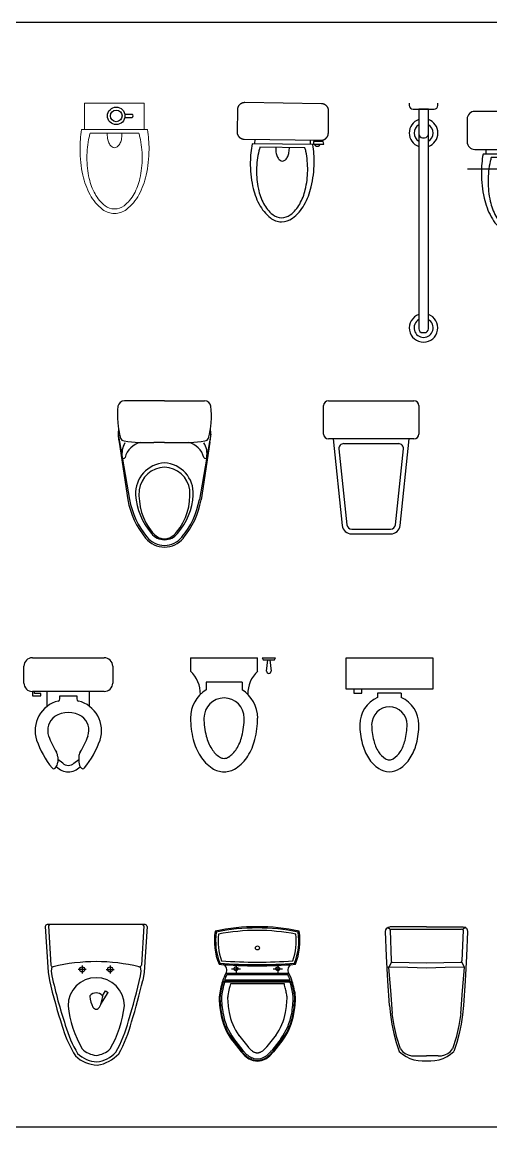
# Model space of a CAD drawing. Header units: millimetres. Extents: x -4017 to 59953, y -688 to 66564.
# Drawn here: x 17952 to 20416, y -688 to 5123 of the extents above; entities that cross this region are included whole.
import ezdxf

# ---------------------------------------------------------------- set-up
doc = ezdxf.new("R2010")
doc.units = ezdxf.units.MM
doc.linetypes.add('STYLE_02', pattern=[0.295276, 0.19685, -0.098425])
doc.layers.add('www.cad-blocks.net', color=7, linetype='Continuous')
doc.styles.add('COMPLEX', font='')
doc.styles.get('COMPLEX').set_extended_font_data('CommonBullets')

# ---------------------------------------------------------------- blocks, each defined once
blk = doc.blocks.new('A$C60C852DE')
at = {"linetype": 'ByBlock'}
for p, q in [((0.0444, 0.6), (0.4222, 0.6)), ((0, 0.4667), (0, 0.5556)), ((0.4667, 0.5556), (0.4667, 0.4667)), ((0.0444, 0.4222), (0.0444, 0.4)), ((0.4222, 0.4222), (0.0444, 0.4222)), ((0.0556, 0.4111), (0.0556, 0.4222)), ((0.0889, 0.4111), (0.0556, 0.4111)), ((0.0889, 0.4), (0.0889, 0.4111)), ((0.1222, 0.3444), (0.1222, 0.4222)), ((0.3444, 0.3444), (0.3444, 0.4222)), ((0.0444, 0.4), (0.0889, 0.4)), ((0.1889, 0.4), (0.2778, 0.4)), ((0.1889, 0.383), (0.1889, 0.4)), ((0.2778, 0.4), (0.2778, 0.383)), ((0.1778, 0.0793), (0.1778, 0.0513)), ((0.2038, 0.046), (0.1778, 0.0653)), ((0.2628, 0.046), (0.2889, 0.0653)), ((0.2889, 0.0793), (0.2889, 0.0505))]:
    blk.add_line(p, q, dxfattribs=at)
for centre, radius, start, end in [((0.0444, 0.5556), 0.0444, 90, 180), ((0.4222, 0.5556), 0.0444, 0, 90), ((0.0444, 0.4667), 0.0444, 180, 270), ((0.4222, 0.4667), 0.0444, 270, 0), ((0.2189, 0.2167), 0.1602, 103.88336, 198.18365), ((0.1778, 0.383), 0.0111, 283.88336, 0), ((0.2889, 0.383), 0.0111, 180, 256.11664), ((0.2478, 0.2167), 0.1602, 341.81635, 76.11664), ((0.2189, 0.2167), 0.0936, 127.1083, 198.18365), ((0.2333, 0.1752), 0.136, 57.79727, 122.20273), ((0.2478, 0.2167), 0.0936, 341.81635, 52.8917), ((0.5389, 0.3333), 0.4341, 199.44004, 212.06249), ((-0.0722, 0.3333), 0.4341, 327.93751, 340.55996), ((0.5389, 0.3333), 0.5008, 199.44004, 218.66501), ((-0.0722, 0.3333), 0.5008, 321.26542, 340.55996), ((0.1333, 0.0793), 0.0444, 0, 32.06249), ((0.3333, 0.0793), 0.0444, 147.93751, 180), ((0.1566, 0.0274), 0.0111, 218.66501, 314.16247), ((0.1333, 0.0513), 0.0444, 314.16247, 0), ((0.2333, 0.0852), 0.0852, 223.60282, 316.39718), ((0.2333, 0.0741), 0.0407, 223.60282, 316.39718), ((0.3333, 0.0505), 0.0444, 180, 224.9399), ((0.3097, 0.0269), 0.0111, 224.9399, 321.26542)]:
    blk.add_arc(centre, radius, start, end, dxfattribs=at)
blk = doc.blocks.new('A$C756D1810')
at = {"linetype": 'ByBlock'}
for p, q in [((0, 0.6), (0, 0.5294)), ((0, 0.6), (0.3529, 0.6)), ((0.3529, 0.5294), (0.3529, 0.6)), ((0.3765, 0.6), (0.3824, 0.5882)), ((0.3765, 0.6), (0.4471, 0.6)), ((0.3824, 0.5882), (0.4412, 0.5882)), ((0.4, 0.5294), (0.4059, 0.5882)), ((0.4176, 0.5882), (0.4235, 0.5294)), ((0.4412, 0.5882), (0.4471, 0.6)), ((0.0824, 0.4706), (0.0824, 0.4316)), ((0.2706, 0.4706), (0.0824, 0.4706)), ((0.2706, 0.4706), (0.2706, 0.4316))]:
    blk.add_line(p, q, dxfattribs=at)
for centre, radius, start, end in [((-0.1078, 0.4118), 0.1596, 358.33784, 47.48955), ((0.4608, 0.4118), 0.1596, 132.51045, 181.66216), ((0.4118, 0.5294), 0.0118, 180, 0), ((0.1765, 0.2824), 0.1765, 122.23095, 180), ((0.1765, 0.2824), 0.1765, 0, 57.76905), ((0.1765, 0.2824), 0.1059, 0, 180), ((0.4502, 0.2824), 0.4502, 180.00004, 194.51425), ((0.4502, 0.2824), 0.3796, 180.00003, 194.51424), ((-0.0973, 0.2824), 0.3796, 345.48576, 359.99997), ((-0.0973, 0.2824), 0.4502, 345.48575, 359.99996), ((0.3152, 0.2474), 0.2402, 194.51426, 212.0054), ((0.0377, 0.2474), 0.2402, 327.9946, 345.48574), ((0.3152, 0.2474), 0.3108, 194.51426, 212.00539), ((0.23, 0.1941), 0.1397, 212.00541, 236.46587), ((0.123, 0.1941), 0.1397, 303.53413, 327.99459), ((0.0377, 0.2474), 0.3108, 327.99461, 345.48574), ((0.23, 0.1941), 0.2103, 212.00541, 236.46588), ((0.1765, 0.1134), 0.0428, 236.46596, 269.99998), ((0.1765, 0.1134), 0.0428, 270.00002, 303.53404), ((0.123, 0.1941), 0.2103, 303.53412, 327.99459), ((0.1765, 0.1134), 0.1134, 236.46593, 269.99995), ((0.1765, 0.1134), 0.1134, 270.00005, 303.53407)]:
    blk.add_arc(centre, radius, start, end, dxfattribs=at)
blk = doc.blocks.new('A$C50770087')
for p, q in [((0, 0.6), (0.4552, 0.6)), ((0, 0.4345), (0, 0.6)), ((0.4552, 0.6), (0.4552, 0.4345)), ((0.4552, 0.4345), (0, 0.4345)), ((0.0414, 0.4345), (0.0414, 0.4138)), ((0.0414, 0.4138), (0.0828, 0.4138)), ((0.0828, 0.4138), (0.0828, 0.4345)), ((0.1655, 0.4138), (0.1655, 0.3905)), ((0.2897, 0.4138), (0.1655, 0.4138)), ((0.2897, 0.4138), (0.2897, 0.3905))]:
    blk.add_line(p, q)
for centre, radius, start, end in [((0.2276, 0.2483), 0.1552, 113.57818, 180), ((0.2276, 0.2483), 0.1552, 0, 66.42182), ((0.2276, 0.2483), 0.0931, 0, 180), ((0.4683, 0.2483), 0.3959, 180.00004, 194.51425), ((0.4683, 0.2483), 0.3338, 180.00003, 194.51424), ((-0.0131, 0.2483), 0.3338, 345.48576, 359.99997), ((-0.0131, 0.2483), 0.3959, 345.48575, 359.99996), ((0.3496, 0.2175), 0.2733, 194.51426, 212.00539), ((0.3496, 0.2175), 0.2112, 194.51426, 212.0054), ((0.1056, 0.2175), 0.2112, 327.9946, 345.48574), ((0.1056, 0.2175), 0.2733, 327.99461, 345.48574), ((0.2746, 0.1707), 0.1849, 212.00541, 236.46588), ((0.2746, 0.1707), 0.1228, 212.00541, 236.46587), ((0.2276, 0.0997), 0.0376, 236.46596, 269.99998), ((0.2276, 0.0997), 0.0376, 270.00002, 303.53404), ((0.1805, 0.1707), 0.1228, 303.53413, 327.99459), ((0.1805, 0.1707), 0.1849, 303.53412, 327.99459), ((0.2276, 0.0997), 0.0997, 236.46593, 269.99995), ((0.2276, 0.0997), 0.0997, 270.00005, 303.53407)]:
    blk.add_arc(centre, radius, start, end)
at = {"style": 'COMPLEX', "flags": 9}
for tag in ['XSIZE', 'YSIZE']:
    blk.add_attdef(tag, (0.4548, 0.6), '', height=0.0005, rotation=180, dxfattribs=at)
blk = doc.blocks.new('A$C43D762ED')
at = {"linetype": 'Continuous'}
for p, q in [((0, 0.729), (0.0157, 0.4897)), ((0.5246, 0.7397), (0.01, 0.7397)), ((0.5346, 0.729), (0.5189, 0.4897)), ((0.0157, 0.4897), (0.0223, 0.4455)), ((0.5189, 0.4897), (0.5123, 0.4455)), ((0.0888, 0.2044), (0.0937, 0.19))]:
    blk.add_line(p, q, dxfattribs=at)
for p, q in [((0.0162, 0.7328), (0.0298, 0.5262)), ((0.5184, 0.7328), (0.5048, 0.5262)), ((0.1938, 0.525), (0.1938, 0.4814)), ((0.3408, 0.525), (0.3408, 0.4814)), ((0.2151, 0.5034), (0.172, 0.5034)), ((0.3195, 0.5034), (0.3626, 0.5034)), ((0.2923, 0.3214), (0.3311, 0.382)), ((0.3001, 0.3651), (0.3169, 0.3911)), ((0.3169, 0.3911), (0.3311, 0.382))]:
    blk.add_line(p, q)
for centre in [(0.1938, 0.5034), (0.3408, 0.5034)]:
    blk.add_circle(centre, 0.0137)
for centre, radius, start, end in [((0.01, 0.7297), 0.01, 90, 183.76235), ((0.0257, 0.7297), 0.01, 90, 161.99285), ((0.5089, 0.7297), 0.01, 18.00715, 90), ((0.5246, 0.7297), 0.01, 356.23765, 90), ((2.7485, 1.0673), 2.7962, 192.84784, 197.97333), ((-2.2139, 1.0673), 2.7962, 342.54844, 347.15216), ((0.7246, 0.3908), 0.662, 197.65406, 211.16701), ((-0.1586, 0.3754), 0.6294, 329.89501, 346.52221), ((0.2459, 0.188), 0.1899, 278.30562, 317.51449), ((0.2834, 0.1859), 0.1862, 227.70774, 266.91661)]:
    blk.add_arc(centre, radius, start, end, dxfattribs=at)
for centre, radius, start, end in [((0.0398, 0.5269), 0.01, 183.76235, 283.82831), ((0.2673, -0.3974), 0.9419, 76.14598, 103.82831), ((0.4948, 0.5269), 0.01, 256.17169, 356.23765), ((0.1268, 0.4939), 0.0953, 165.17281, 194.54705), ((2.7485, 1.0673), 2.7789, 192.41213, 197.97333), ((-2.2139, 1.0673), 2.7789, 342.53599, 347.58787), ((0.4078, 0.4939), 0.0953, 345.45295, 14.82719), ((0.2675, 0.3121), 0.148, 90, 180), ((0.2675, 0.3121), 0.148, 0, 90), ((0.2395, 0.3612), 0.006, 139.49966, 184.26121), ((0.3639, 0.3708), 0.1308, 184.40911, 210.02383), ((0.2675, 0.3372), 0.0429, 40.50034, 139.49966), ((0.1712, 0.3708), 0.1308, 329.97617, 355.59089), ((0.2956, 0.3612), 0.006, 355.73879, 40.50034), ((0.6936, 0.3754), 0.5775, 186.28683, 210.10499), ((0.2721, 0.3185), 0.0252, 211.47881, 259.49934), ((0.2629, 0.3185), 0.0252, 280.50066, 328.52119), ((-0.1586, 0.3754), 0.5775, 329.89501, 353.71317), ((-0.1586, 0.3754), 0.6121, 329.89501, 346.57808), ((0.714, 0.3854), 0.6336, 196.09704, 210.8164), ((0.2818, 0.1811), 0.1643, 227.04359, 266.25246), ((0.2786, 0.1719), 0.1209, 225.50669, 264.71555), ((0.2564, 0.1719), 0.1209, 275.28445, 314.49331), ((0.2492, 0.183), 0.1673, 277.51863, 316.7275)]:
    blk.add_arc(centre, radius, start, end)
blk = doc.blocks.new('A$C188A4A68')
at = {"linetype": 'Continuous', "ltscale": 20}
for p, q in [((0.2444, 0.7693), (0.0344, 0.7693)), ((0.2444, 0.7693), (0.4544, 0.7693)), ((0.0013, 0.5938), (0.0607, 0.2504)), ((0.4874, 0.5938), (0.428, 0.2504)), ((0.0054, 0.5515), (0.0519, 0.2489)), ((0.2444, 0.5498), (0.1889, 0.5498)), ((0.2444, 0.5498), (0.2998, 0.5498)), ((0.4833, 0.5515), (0.4368, 0.2489))]:
    blk.add_line(p, q, dxfattribs=at)
for centre, radius, start, end in [((0.0344, 0.7343), 0.0349, 90, 169.59261), ((0.4544, 0.7343), 0.0349, 10.40739, 90), ((0.442, 0.6914), 0.4447, 173.63949, 195.46404), ((0.0467, 0.6914), 0.4447, 344.53596, 6.36051), ((0.2125, 0.5932), 0.2113, 172.64979, 191.36585), ((0.2762, 0.5932), 0.2113, 348.63415, 7.35021), ((0.0333, 0.5802), 0.0213, 200.24298, 267.15028), ((0.1303, 0.4913), 0.1097, 148.50689, 190.04883), ((0.1632, 1.4554), 0.906, 261.69023, 271.62576), ((0.1461, 0.4405), 0.1134, 104.10408, 164.15012), ((0.3255, 1.4554), 0.906, 268.37424, 278.30977), ((0.3426, 0.4405), 0.1134, 15.84988, 75.89592), ((0.3584, 0.4913), 0.1097, 349.95117, 31.49311), ((0.4554, 0.5802), 0.0213, 272.84972, 339.75702), ((0.0297, 0.4734), 0.0075, 189.82636, 345.08753), ((0.459, 0.4734), 0.0075, 194.91247, 350.17364), ((0.254, 0.2824), 0.1613, 93.43328, 183.00378), ((0.2493, 0.2813), 0.1393, 92.03292, 172.03731), ((0.2347, 0.2824), 0.1613, 356.99622, 86.56672), ((0.2394, 0.2813), 0.1393, 7.96269, 87.96708), ((0.4211, 0.2752), 0.3108, 175.32131, 219.24773), ((0.0676, 0.2752), 0.3108, 320.75227, 4.67869), ((0.4781, 0.3243), 0.4328, 190.02971, 219.74275), ((0.4781, 0.3243), 0.4238, 190.04347, 219.7538), ((0.4311, 0.2946), 0.3389, 183.50421, 221.02292), ((0.0576, 0.2946), 0.3389, 318.97708, 356.49579), ((0.0106, 0.3243), 0.4238, 320.2462, 349.95653), ((0.0106, 0.3243), 0.4328, 320.25725, 349.97029), ((0.2444, 0.127), 0.088, 218.504, 270), ((0.2498, 0.1282), 0.0854, 215.56846, 266.31968), ((0.2389, 0.1282), 0.0854, 273.68032, 324.43154), ((0.2444, 0.127), 0.088, 270, 321.496), ((0.2444, 0.127), 0.127, 218.71605, 270), ((0.2444, 0.127), 0.118, 218.67741, 270), ((0.2444, 0.127), 0.118, 270, 321.32259), ((0.2444, 0.127), 0.127, 270, 321.28395)]:
    blk.add_arc(centre, radius, start, end, dxfattribs=at)
blk = doc.blocks.new('A$C274B7A8C')
for p, q in [((0.025, 0.7), (0.475, 0.7)), ((0, 0.525), (0, 0.675)), ((0.5, 0.675), (0.5, 0.525)), ((0.475, 0.5), (0.025, 0.5)), ((0.05, 0.5), (0.0979, 0.0448)), ((0.1055, 0.475), (0.3945, 0.475)), ((0.4021, 0.0448), (0.45, 0.5)), ((0.0807, 0.4474), (0.1228, 0.0474)), ((0.3772, 0.0474), (0.4193, 0.4474)), ((0.1476, 0.025), (0.3524, 0.025)), ((0.1476, 0), (0.3524, 0))]:
    blk.add_line(p, q)
for centre, radius, start, end in [((0.025, 0.675), 0.025, 90, 180), ((0.475, 0.675), 0.025, 0, 90), ((0.025, 0.525), 0.025, 180, 270), ((0.475, 0.525), 0.025, 270, 0), ((0.1055, 0.45), 0.025, 90, 186.00901), ((0.3945, 0.45), 0.025, 353.99099, 90), ((0.1476, 0.05), 0.05, 186.00901, 270), ((0.1476, 0.05), 0.025, 186.00901, 270), ((0.3524, 0.05), 0.025, 270, 353.99099), ((0.3524, 0.05), 0.05, 270, 353.99099)]:
    blk.add_arc(centre, radius, start, end)
blk = doc.blocks.new('A$C16C20F1B')
at = {"linetype": 'STYLE_02'}
for p, q in [((0.554, 1.3049), (0.554, 0.3549)), ((0.7693, 0.9094), (0.3062, 0.9094))]:
    blk.add_line(p, q, dxfattribs=at)
for p, q in [((0, 1.2569), (0, 1.245)), ((0.02, 1.225), (0.13, 1.225)), ((0.05, 1.225), (0.05, 1.095)), ((0.1, 1.225), (0.05, 1.225)), ((0.1, 1.095), (0.1, 1.225)), ((0.15, 1.245), (0.15, 1.2569)), ((0.958, 1.245), (0.958, 1.2569)), ((1.088, 1.225), (0.978, 1.225)), ((1.008, 1.095), (1.008, 1.225)), ((1.008, 1.225), (1.058, 1.225)), ((1.058, 1.225), (1.058, 1.095)), ((1.108, 1.2569), (1.108, 1.245)), ((0.304, 1.1738), (0.304, 1.0538)), ((0.554, 1.2138), (0.344, 1.2138)), ((0.764, 1.2138), (0.554, 1.2138)), ((0.804, 1.0538), (0.804, 1.1738)), ((0.05, 1.1), (0.05, 0.07)), ((0.07, 1.075), (0.08, 1.075)), ((0.1, 0.07), (0.1, 1.1)), ((1.008, 0.07), (1.008, 1.1)), ((1.038, 1.075), (1.028, 1.075)), ((1.058, 1.1), (1.058, 0.07)), ((0.344, 1.0138), (0.764, 1.0138)), ((0.7206, 0.9889), (0.3874, 0.9889)), ((0.4014, 1.0138), (0.4014, 0.9889)), ((0.705, 1.0138), (0.705, 0.9889)), ((0.723, 1.0072), (0.723, 0.9918)), ((0.777, 1.0072), (0.723, 1.0072)), ((0.723, 0.9918), (0.7796, 0.9918)), ((0.7376, 1.0072), (0.7376, 1.0138)), ((0.75, 1.0138), (0.75, 1.0072)), ((0.7796, 0.9918), (0.777, 1.0072)), ((0.6773, 0.9712), (0.4307, 0.9712)), ((0.07, 0.05), (0.08, 0.05)), ((1.038, 0.05), (1.028, 0.05))]:
    blk.add_line(p, q)
for centre, radius, start, end in [((0.02, 1.245), 0.02, 180, 270), ((0.13, 1.245), 0.02, 270, 0), ((0.978, 1.245), 0.02, 180, 270), ((1.088, 1.245), 0.02, 270, 0), ((0.075, 1.1), 0.075, 109.47122, 250.52878), ((0.075, 1.1), 0.075, 289.47122, 70.52878), ((0.344, 1.1738), 0.04, 90, 180), ((0.764, 1.1738), 0.04, 0, 90), ((1.033, 1.1), 0.075, 109.47122, 250.52878), ((1.033, 1.1), 0.075, 289.47122, 70.52878), ((0.075, 1.1), 0.05, 120, 240), ((0.075, 1.1), 0.05, 300, 60), ((1.033, 1.1), 0.05, 120, 240), ((1.033, 1.1), 0.05, 300, 60), ((0.07, 1.095), 0.02, 180, 270), ((0.08, 1.095), 0.02, 270, 0), ((0.344, 1.0538), 0.04, 180, 270), ((0.764, 1.0538), 0.04, 270, 0), ((1.028, 1.095), 0.02, 180, 270), ((1.038, 1.095), 0.02, 270, 0), ((0.9807, 0.8888), 0.6017, 170.41844, 180), ((0.1273, 0.8888), 0.6017, 0, 9.58156), ((0.7443, 0.9977), 0.0169, 200.63996, 339.36004), ((0.8953, 0.8464), 0.4814, 167.42665, 180), ((0.7265, 0.8841), 0.3083, 163.59544, 167.42665), ((0.6461, 0.966), 0.129, 177.71327, 180), ((0.6461, 0.966), 0.129, 180, 192.53987), ((0.6008, 0.9559), 0.0825, 192.53987, 208.23495), ((0.5082, 0.9559), 0.0825, 331.76505, 347.46013), ((0.4628, 0.966), 0.129, 347.46013, 360), ((0.4628, 0.966), 0.129, 360, 2.28673), ((0.3815, 0.8841), 0.3083, 12.57335, 16.40456), ((0.2126, 0.8464), 0.4814, 0, 12.57335), ((0.9807, 0.8888), 0.6017, 180, 192.57335), ((0.5723, 0.9406), 0.0501, 208.23495, 232.35431), ((0.5545, 0.9176), 0.021, 232.35431, 270), ((0.5545, 0.9176), 0.021, 270, 307.64569), ((0.5367, 0.9406), 0.0501, 307.64569, 331.76505), ((0.1273, 0.8888), 0.6017, 347.42665, 0), ((0.8953, 0.8464), 0.4814, 180, 192.57335), ((0.2126, 0.8464), 0.4814, 347.42665, 0), ((0.7696, 0.8417), 0.3854, 192.57335, 208.30076), ((0.3384, 0.8417), 0.3854, 331.69924, 347.42665), ((0.7265, 0.8088), 0.3083, 192.57335, 208.30076), ((0.3815, 0.8088), 0.3083, 331.69924, 347.42665), ((0.6367, 0.7701), 0.2345, 208.30076, 232.43058), ((0.6202, 0.7515), 0.1876, 208.30076, 232.43058), ((0.4878, 0.7515), 0.1876, 307.56942, 331.69924), ((0.4712, 0.7701), 0.2345, 307.56942, 331.69924), ((0.554, 0.6626), 0.0988, 232.43058, 270), ((0.554, 0.6655), 0.079, 232.43058, 270), ((0.554, 0.6655), 0.079, 270, 307.56942), ((0.554, 0.6626), 0.0988, 270, 307.56942), ((0.075, 0.075), 0.075, 109.47122, 70.52878), ((0.075, 0.075), 0.05, 120, 60), ((1.033, 0.075), 0.075, 109.47122, 70.52878), ((1.033, 0.075), 0.05, 120, 60), ((0.07, 0.07), 0.02, 180, 270), ((0.08, 0.07), 0.02, 270, 0), ((1.028, 0.07), 0.02, 180, 270), ((1.038, 0.07), 0.02, 270, 0)]:
    blk.add_arc(centre, radius, start, end)
blk = doc.blocks.new('A$C7FD35E1A')
at = {"lineweight": 18}
for p, q in [((0.0233, 0.5799), (0.0233, 0.4408)), ((0.0233, 0.5799), (0.338, 0.5799)), ((0.338, 0.5799), (0.338, 0.4408)), ((0.3542, 0.4408), (0.0087, 0.4408)), ((0.3093, 0.4224), (0.0536, 0.4224))]:
    blk.add_line(p, q, dxfattribs=at)
for p, q in [((0.2356, 0.5044), (0.275, 0.5044)), ((0.2357, 0.5217), (0.2745, 0.5217))]:
    blk.add_line(p, q)
for radius in [0.046, 0.0305]:
    blk.add_circle((0.1904, 0.5132), radius)
blk.add_arc((0.2685, 0.5129), 0.0107, 307.48803, 55.39402)
for centre, radius, start, end in [((0.6238, 0.337), 0.6238, 170.41844, 180), ((0.3603, 0.3321), 0.3197, 163.59544, 167.42665), ((0.277, 0.4171), 0.1337, 177.71327, 180), ((0.277, 0.4171), 0.1337, 180, 192.53987), ((0.0869, 0.4171), 0.1337, 347.46013, 0), ((0.0869, 0.4171), 0.1337, 360, 2.28673), ((0.0026, 0.3321), 0.3197, 12.57335, 16.40456), ((-0.261, 0.337), 0.6238, 0, 9.58156), ((0.5354, 0.2931), 0.4991, 167.42665, 180), ((0.23, 0.4066), 0.0855, 192.53987, 208.23495), ((0.2004, 0.3907), 0.052, 208.23495, 232.35431), ((0.182, 0.3668), 0.0218, 232.35431, 270), ((0.182, 0.3668), 0.0218, 270, 307.64569), ((0.1635, 0.3907), 0.052, 307.64569, 331.76505), ((0.1339, 0.4066), 0.0855, 331.76505, 347.46013), ((-0.1725, 0.2931), 0.4991, 0, 12.57335), ((0.6238, 0.337), 0.6238, 180, 192.57335), ((0.5354, 0.2931), 0.4991, 180, 192.57335), ((-0.1725, 0.2931), 0.4991, 347.42665, 0), ((-0.261, 0.337), 0.6238, 347.42665, 0), ((0.405, 0.2881), 0.3996, 192.57335, 208.30076), ((0.3603, 0.254), 0.3197, 192.57335, 208.30076), ((0.0026, 0.254), 0.3197, 331.69924, 347.42665), ((-0.0421, 0.2881), 0.3996, 331.69924, 347.42665), ((0.2672, 0.214), 0.2432, 208.30076, 232.43058), ((0.2501, 0.1947), 0.1945, 208.30076, 232.43058), ((0.1128, 0.1947), 0.1945, 307.56942, 331.69924), ((0.0957, 0.214), 0.2432, 307.56942, 331.69924), ((0.1814, 0.1024), 0.1024, 232.43058, 270), ((0.1814, 0.1055), 0.082, 232.43058, 270), ((0.1814, 0.1055), 0.082, 270, 307.56942), ((0.1814, 0.1024), 0.1024, 270, 307.56942)]:
    blk.add_arc(centre, radius, start, end, dxfattribs=at)
blk = doc.blocks.new('A$C5F4B68E5')
for p, q in [((0.0017, 0.589), (0, 0.4738)), ((0.2422, 0.6239), (0.0406, 0.6268)), ((0.4438, 0.621), (0.2422, 0.6239)), ((0.48, 0.4669), (0.4816, 0.5821)), ((0.0378, 0.4348), (0.441, 0.4291)), ((0.399, 0.4058), (0.0792, 0.4104)), ((0.093, 0.4341), (0.0926, 0.4102)), ((0.3844, 0.4299), (0.384, 0.406)), ((0.4015, 0.4233), (0.4013, 0.4085)), ((0.4013, 0.4085), (0.4557, 0.4077)), ((0.4534, 0.4226), (0.4015, 0.4233)), ((0.4156, 0.4231), (0.4157, 0.4294)), ((0.4275, 0.4293), (0.4274, 0.423)), ((0.4557, 0.4077), (0.4534, 0.4226)), ((0.3572, 0.3894), (0.1205, 0.3928))]:
    blk.add_line(p, q)
for centre, radius, start, end in [((0.6473, 0.3061), 0.5776, 169.59745, 179.17901), ((0.5648, 0.2666), 0.4621, 166.60566, 179.17901), ((0.4032, 0.3051), 0.296, 162.77444, 166.60566), ((0.3272, 0.3849), 0.1238, 176.89227, 179.17901), ((0.3272, 0.3849), 0.1238, 179.17901, 191.71887), ((0.2836, 0.3758), 0.0792, 191.71887, 207.41396), ((0.1947, 0.3771), 0.0792, 330.94406, 346.63914), ((0.1513, 0.3874), 0.1238, 346.63914, 359.17901), ((0.1513, 0.3874), 0.1238, 359.17901, 1.46574), ((0.0721, 0.3099), 0.296, 11.75235, 15.58357), ((-0.0905, 0.276), 0.4621, 359.17901, 11.75235), ((-0.1719, 0.3178), 0.5776, 359.17901, 8.76056), ((0.6473, 0.3061), 0.5776, 179.17901, 191.75235), ((0.256, 0.3615), 0.0481, 207.41396, 231.53332), ((0.2386, 0.3396), 0.0202, 231.53332, 269.17901), ((0.2386, 0.3396), 0.0202, 269.17901, 306.8247), ((0.2218, 0.362), 0.0481, 306.8247, 330.94406), ((-0.1719, 0.3178), 0.5776, 346.60566, 359.17901), ((0.5648, 0.2666), 0.4621, 179.17901, 191.75235), ((-0.0905, 0.276), 0.4621, 346.60566, 359.17901), ((0.444, 0.2638), 0.37, 191.75235, 207.47976), ((0.0301, 0.2697), 0.37, 330.87825, 346.60566), ((0.4022, 0.2328), 0.296, 191.75235, 207.47976), ((0.071, 0.2376), 0.296, 330.87825, 346.60566), ((0.3155, 0.197), 0.2251, 207.47976, 231.60959), ((0.2994, 0.1793), 0.1801, 207.47976, 231.60959), ((0.1723, 0.1812), 0.1801, 306.74843, 330.87825), ((0.1566, 0.1992), 0.2251, 306.74843, 330.87825), ((0.2346, 0.0948), 0.0949, 231.60959, 269.17901), ((0.2346, 0.0976), 0.0759, 231.60959, 269.17901), ((0.2346, 0.0948), 0.0949, 269.17901, 306.74843), ((0.2346, 0.0976), 0.0759, 269.17901, 306.74843)]:
    blk.add_arc(centre, radius, start, end)
for points in [[(0.0406, 0.6268), (0.0303, 0.627), (0.0123, 0.6169), (0.0018, 0.5993), (0.0017, 0.589)], [(0.4816, 0.5821), (0.4817, 0.5924), (0.4717, 0.6104), (0.454, 0.6209), (0.4438, 0.621)], [(0, 0.4738), (-0.0001, 0.4635), (0.0099, 0.4455), (0.0276, 0.435), (0.0378, 0.4348)], [(0.441, 0.4291), (0.4513, 0.4289), (0.4693, 0.439), (0.4798, 0.4566), (0.48, 0.4669)], [(0.4066, 0.4084), (0.408, 0.4047), (0.4139, 0.3992), (0.4217, 0.3972), (0.4295, 0.399), (0.4356, 0.4043), (0.437, 0.408)]]:
    blk.add_open_spline(points, degree=2)
blk = doc.blocks.new('A$C5A97117F')
for p, q in [((0.0893, 0.4853), (0.1371, 0.4853)), ((0.1142, 0.5009), (0.1142, 0.4669)), ((0.3094, 0.4853), (0.3572, 0.4853)), ((0.3343, 0.5009), (0.3343, 0.4669)), ((0.4088, 0.4202), (0.0428, 0.4202)), ((0.4059, 0.4162), (0.0458, 0.4162)), ((0.054, 0.4283), (0.3976, 0.4283)), ((0.3907, 0.4623), (0.0609, 0.4623)), ((0.386, 0.4542), (0.0656, 0.4542)), ((0.3677, 0.4081), (0.0843, 0.4081)), ((0.101, 0.1194), (0.1502, 0.0573)), ((0.1263, 0.1395), (0.1756, 0.0775)), ((0.3253, 0.1395), (0.2761, 0.0775)), ((0.3507, 0.1194), (0.3015, 0.0573)), ((0.0914, 0.1118), (0.1407, 0.0498)), ((0.0946, 0.1143), (0.1438, 0.0523)), ((0.357, 0.1143), (0.3078, 0.0523)), ((0.3602, 0.1118), (0.311, 0.0498))]:
    blk.add_line(p, q)
for centre, radius in [((0.2264, 0.5959), 0.0106), ((0.1133, 0.4865), 0.0104), ((0.3333, 0.4865), 0.0104)]:
    blk.add_circle(centre, radius)
for centre, radius, start, end in [((0.225, -0.3765), 1.0842, 78.24809, 101.75191), ((0.225, -0.3765), 1.0777, 78.48139, 101.51861), ((0.3211, 0.6329), 0.3212, 170.67889, 202.51925), ((0.3253, 0.6332), 0.3189, 171.65253, 201.55052), ((0.3362, 0.6339), 0.3168, 173.71789, 199.45541), ((0.225, -0.3765), 1.0647, 78.96963, 101.03037), ((0.1138, 0.6339), 0.3168, 340.54459, 6.28211), ((0.1247, 0.6332), 0.3189, 338.44948, 8.34747), ((0.1288, 0.6329), 0.3212, 337.48075, 9.32111), ((0.225, 2.9551), 2.434, 265.58122, 274.41878), ((0.225, 2.9551), 2.4534, 265.31077, 274.68923), ((0.225, 2.9551), 2.4469, 265.39891, 274.60109), ((0.0314, 0.4793), 0.034, 330.14872, 63.95105), ((0.4202, 0.4793), 0.034, 116.04895, 209.85128), ((0.2287, 0.3654), 0.1938, 149.97683, 163.56049), ((0.2287, 0.3654), 0.1857, 151.40884, 160.18615), ((0.2229, 0.3654), 0.1857, 19.81385, 28.59116), ((0.2229, 0.3654), 0.1938, 16.43951, 30.02317), ((0.6367, 0.3505), 0.6118, 181.17098, 189.55612), ((0.6367, 0.3505), 0.6078, 181.17098, 189.55612), ((0.6367, 0.3505), 0.5997, 181.17098, 189.55612), ((0.6367, 0.3505), 0.5673, 181.17098, 189.55612), ((-0.185, 0.3505), 0.5673, 350.44388, 358.82902), ((-0.185, 0.3505), 0.5997, 350.44388, 358.82902), ((-0.185, 0.3505), 0.6078, 350.44388, 358.82902), ((-0.185, 0.3505), 0.6118, 350.44388, 358.82902), ((0.372, 0.3115), 0.3444, 190.47776, 215.44581), ((0.372, 0.3115), 0.3404, 190.48795, 215.47724), ((0.3721, 0.3115), 0.3323, 190.50903, 215.54221), ((0.3724, 0.3115), 0.3002, 190.60384, 215.83399), ((0.0793, 0.3115), 0.3002, 324.16601, 349.39616), ((0.0795, 0.3115), 0.3323, 324.45779, 349.49097), ((0.0796, 0.3115), 0.3404, 324.52276, 349.51205), ((0.0796, 0.3115), 0.3444, 324.55419, 349.52224)]:
    blk.add_arc(centre, radius, start, end)
for centre, major_axis, ratio, start_param, end_param in [((0.2258, 0.2906), (0, -0.2968), 0.685535, 4.260216, 4.551957), ((0.2258, 0.2906), (0, -0.2968), 0.685535, 8.014414, 8.306155), ((0.2258, 0.3193), (0, 0.3193), 0.497502, 2.575717, 3.707468)]:
    blk.add_ellipse(centre, major_axis=major_axis, ratio=ratio, start_param=start_param, end_param=end_param)
for points, knots in [([(0.0458, 0.4162), (0.0434, 0.409), (0.0413, 0.4018), (0.0356, 0.3795), (0.0325, 0.364), (0.0299, 0.3448), (0.0294, 0.3411), (0.029, 0.3375)], [4.2706832, 4.2706832, 4.2706832, 4.2706832, 4.3512283, 4.3512283, 4.5144288, 4.5144288, 4.5519567, 4.5519567, 4.5519567, 4.5519567]), ([(0.0535, 0.4137), (0.0509, 0.4059), (0.0487, 0.3979), (0.0425, 0.3736), (0.0395, 0.3569), (0.0373, 0.3388), (0.0372, 0.3377), (0.0371, 0.3366)], [4.2706832, 4.2706832, 4.2706832, 4.2706832, 4.3606863, 4.3606863, 4.5406923, 4.5406923, 4.5519567, 4.5519567, 4.5519567, 4.5519567]), ([(0.0843, 0.4081), (0.0821, 0.3968), (0.08, 0.3898), (0.0752, 0.3707), (0.0727, 0.3583), (0.0703, 0.3415), (0.0697, 0.3373), (0.0693, 0.3331)], [4.2710704, 4.2710704, 4.2710704, 4.2710704, 4.3573597, 4.3573597, 4.5034058, 4.5034058, 4.5519567, 4.5519567, 4.5519567, 4.5519567]), ([(0.3824, 0.3331), (0.3815, 0.3406), (0.3805, 0.3481), (0.3777, 0.364), (0.3759, 0.3724), (0.3721, 0.3881), (0.37, 0.3954), (0.3677, 0.4081)], [8.0144139, 8.0144139, 8.0144139, 8.0144139, 8.1010804, 8.1010804, 8.2003349, 8.2003349, 8.2907084, 8.2907084, 8.2907084, 8.2907084]), ([(0.4146, 0.3366), (0.4136, 0.3451), (0.4124, 0.3535), (0.4081, 0.3785), (0.4041, 0.3947), (0.3989, 0.4114), (0.3985, 0.4125), (0.3982, 0.4137)], [8.0144139, 8.0144139, 8.0144139, 8.0144139, 8.1038208, 8.1038208, 8.2826345, 8.2826345, 8.2956874, 8.2956874, 8.2956874, 8.2956874]), ([(0.4226, 0.3375), (0.4216, 0.3462), (0.4204, 0.3549), (0.4162, 0.3788), (0.4127, 0.3938), (0.4075, 0.411), (0.4067, 0.4136), (0.4059, 0.4162)], [8.0144139, 8.0144139, 8.0144139, 8.0144139, 8.1044106, 8.1044106, 8.2663714, 8.2663714, 8.2956874, 8.2956874, 8.2956874, 8.2956874]), ([(0.1757, 0.0772), (0.1786, 0.0736), (0.1814, 0.0703), (0.1863, 0.0652), (0.1883, 0.0632), (0.1923, 0.0595), (0.1943, 0.0578), (0.1995, 0.0538), (0.2027, 0.0518), (0.2078, 0.049), (0.2098, 0.0481), (0.2137, 0.0466), (0.2156, 0.046), (0.2192, 0.0451), (0.2209, 0.0449), (0.2237, 0.0446), (0.2248, 0.0445), (0.2271, 0.0446), (0.2282, 0.0446), (0.2309, 0.0449), (0.2325, 0.0452), (0.2358, 0.0459), (0.2375, 0.0465), (0.2411, 0.0478), (0.243, 0.0486), (0.2468, 0.0506), (0.2489, 0.0518), (0.253, 0.0546), (0.2552, 0.0561), (0.26, 0.0601), (0.2628, 0.0626), (0.2683, 0.0682), (0.2711, 0.0714), (0.2746, 0.0756), (0.2753, 0.0764), (0.2759, 0.0772)], [2.575717, 2.575717, 2.575717, 2.575717, 2.657216, 2.657216, 2.716925, 2.716925, 2.776634, 2.776634, 2.878172, 2.878172, 2.95039, 2.95039, 3.022609, 3.022609, 3.094827, 3.094827, 3.143639, 3.143639, 3.192452, 3.192452, 3.259339, 3.259339, 3.326226, 3.326226, 3.393112, 3.393112, 3.459999, 3.459999, 3.526886, 3.526886, 3.607903, 3.607903, 3.68892, 3.68892, 3.707468, 3.707468, 3.707468, 3.707468]), ([(0.1438, 0.0523), (0.1481, 0.0469), (0.1524, 0.0419), (0.1631, 0.031), (0.1695, 0.0256), (0.1825, 0.0165), (0.1891, 0.0128), (0.2025, 0.0074), (0.2092, 0.0056), (0.2227, 0.0038), (0.2295, 0.0038), (0.2431, 0.0057), (0.25, 0.0076), (0.2635, 0.0133), (0.2702, 0.0171), (0.2834, 0.0266), (0.2899, 0.0323), (0.3001, 0.0429), (0.304, 0.0474), (0.3078, 0.0523)], [2.575717, 2.575717, 2.575717, 2.575717, 2.672218, 2.672218, 2.806898, 2.806898, 2.941578, 2.941578, 3.076258, 3.076258, 3.210938, 3.210938, 3.347647, 3.347647, 3.484357, 3.484357, 3.621066, 3.621066, 3.707468, 3.707468, 3.707468, 3.707468]), ([(0.1502, 0.0573), (0.1542, 0.0522), (0.1582, 0.0476), (0.1672, 0.0384), (0.1721, 0.034), (0.1822, 0.0264), (0.1872, 0.0232), (0.1973, 0.0181), (0.2024, 0.0161), (0.2124, 0.0133), (0.2174, 0.0125), (0.2274, 0.012), (0.2324, 0.0123), (0.2424, 0.014), (0.2474, 0.0155), (0.2575, 0.0195), (0.2625, 0.0221), (0.2726, 0.0286), (0.2776, 0.0324), (0.2874, 0.0413), (0.2923, 0.0463), (0.2985, 0.0536), (0.3, 0.0554), (0.3014, 0.0573)], [2.575717, 2.575717, 2.575717, 2.575717, 2.669508, 2.669508, 2.781324, 2.781324, 2.893291, 2.893291, 3.004714, 3.004714, 3.116138, 3.116138, 3.227561, 3.227561, 3.338984, 3.338984, 3.450407, 3.450407, 3.561831, 3.561831, 3.673254, 3.673254, 3.707468, 3.707468, 3.707468, 3.707468])]:
    blk.add_open_spline(points, degree=3, knots=knots)
blk = doc.blocks.new('A$C591F3CC6')
for p, q in [((0.001, 0.6906), (0.0056, 0.6987)), ((0.0056, 0.6987), (0.0132, 0.7042)), ((0.0109, 0.703), (0.0249, 0.6908)), ((0.0132, 0.7042), (0.0224, 0.7062)), ((0.215, 0.7062), (0.0224, 0.7062)), ((0.215, 0.7062), (0.4076, 0.7062)), ((0.4191, 0.703), (0.4051, 0.6908)), ((0.4076, 0.7062), (0.4168, 0.7042)), ((0.4168, 0.7042), (0.4244, 0.6987)), ((0.4244, 0.6987), (0.429, 0.6906)), ((0, 0.6812), (0.001, 0.6906)), ((0.0043, 0.5511), (0, 0.6812)), ((0.0231, 0.6876), (0.0261, 0.6919)), ((0.0231, 0.6876), (0.0291, 0.5264)), ((0.0261, 0.6919), (0.031, 0.6935)), ((0.031, 0.6935), (0.399, 0.6935)), ((0.4039, 0.6919), (0.399, 0.6935)), ((0.4069, 0.6876), (0.4009, 0.5264)), ((0.4069, 0.6876), (0.4039, 0.6919)), ((0.43, 0.6812), (0.4257, 0.5511)), ((0.429, 0.6906), (0.43, 0.6812)), ((0.0114, 0.4211), (0.0043, 0.5511)), ((0.0291, 0.5264), (0.0305, 0.522)), ((0.3995, 0.522), (0.4009, 0.5264)), ((0.4257, 0.5511), (0.4186, 0.4211)), ((0.0147, 0.4926), (0.015, 0.4943)), ((0.0153, 0.491), (0.0147, 0.4926)), ((0.015, 0.4943), (0.0162, 0.4956)), ((0.0153, 0.491), (0.0254, 0.3703)), ((0.0162, 0.4956), (0.0179, 0.496)), ((0.0312, 0.5211), (0.0179, 0.496)), ((0.0179, 0.496), (0.1165, 0.4942)), ((0.0305, 0.522), (0.034, 0.5188)), ((0.1245, 0.5157), (0.034, 0.5188)), ((0.1165, 0.4942), (0.215, 0.4893)), ((0.215, 0.515), (0.1245, 0.5157)), ((0.3055, 0.5157), (0.215, 0.515)), ((0.215, 0.4893), (0.3135, 0.4942)), ((0.396, 0.5188), (0.3055, 0.5157)), ((0.3135, 0.4942), (0.4121, 0.496)), ((0.396, 0.5188), (0.3995, 0.522)), ((0.3988, 0.5211), (0.4121, 0.496)), ((0.4046, 0.3703), (0.4147, 0.491)), ((0.4138, 0.4956), (0.4121, 0.496)), ((0.415, 0.4943), (0.4138, 0.4956)), ((0.4147, 0.491), (0.4153, 0.4926)), ((0.4153, 0.4926), (0.415, 0.4943)), ((0.0212, 0.2913), (0.0114, 0.4211)), ((0.4186, 0.4211), (0.4088, 0.2913)), ((0.0254, 0.3703), (0.0344, 0.2496)), ((0.3956, 0.2496), (0.4046, 0.3703)), ((0.0212, 0.2913), (0.0254, 0.2419)), ((0.4088, 0.2913), (0.4046, 0.2419)), ((0.0254, 0.2419), (0.0325, 0.1929)), ((0.0445, 0.1865), (0.0344, 0.2496)), ((0.3956, 0.2496), (0.3855, 0.1865)), ((0.4046, 0.2419), (0.3975, 0.1929)), ((0.0325, 0.1929), (0.0427, 0.1443)), ((0.0592, 0.1242), (0.0445, 0.1865)), ((0.3855, 0.1865), (0.3708, 0.1242)), ((0.3975, 0.1929), (0.3873, 0.1443)), ((0.0427, 0.1443), (0.0558, 0.0965)), ((0.0781, 0.0632), (0.0592, 0.1242)), ((0.3708, 0.1242), (0.3519, 0.0632)), ((0.3873, 0.1443), (0.3742, 0.0965)), ((0.0558, 0.0965), (0.0717, 0.0496)), ((0.0781, 0.0632), (0.0895, 0.05)), ((0.3405, 0.05), (0.3519, 0.0632)), ((0.3742, 0.0965), (0.3583, 0.0496)), ((0.0717, 0.0496), (0.0887, 0.0351)), ((0.0887, 0.0351), (0.1074, 0.0229)), ((0.0895, 0.05), (0.1033, 0.0394)), ((0.1033, 0.0394), (0.1189, 0.0317)), ((0.1074, 0.0229), (0.1275, 0.0132)), ((0.1189, 0.0317), (0.1357, 0.0272)), ((0.1275, 0.0132), (0.1486, 0.0061)), ((0.1357, 0.0272), (0.153, 0.0262)), ((0.1486, 0.0061), (0.1705, 0.0016)), ((0.153, 0.0262), (0.215, 0.0262)), ((0.1705, 0.0016), (0.1927, 0)), ((0.1927, 0), (0.215, 0.0012)), ((0.277, 0.0262), (0.215, 0.0262)), ((0.215, 0.0012), (0.2373, 0)), ((0.2373, 0), (0.2595, 0.0016)), ((0.2595, 0.0016), (0.2814, 0.0061)), ((0.277, 0.0262), (0.2943, 0.0272)), ((0.2814, 0.0061), (0.3025, 0.0132)), ((0.2943, 0.0272), (0.3111, 0.0317)), ((0.3025, 0.0132), (0.3226, 0.0229)), ((0.3111, 0.0317), (0.3267, 0.0394)), ((0.3226, 0.0229), (0.3413, 0.0351)), ((0.3267, 0.0394), (0.3405, 0.05)), ((0.3413, 0.0351), (0.3583, 0.0496))]:
    blk.add_line(p, q)

msp = doc.modelspace()

# ---------------------------------------------------------------- linework, layer by layer
at = {"layer": 'www.cad-blocks.net', "color": 155, "true_color": 0x546d8e}
for p, q in [((9289, 5123), (23866.4, 5123)), ((9289, 5123), (23866.4, 5123)), ((9289, 5123), (23866.4, 5123)), ((9289, -688.1), (23866.4, -688.1))]:
    msp.add_line(p, q, dxfattribs=at)

# ---------------------------------------------------------------- block references
at = {"color": 7, "xscale": 1000, "yscale": 1000, "zscale": 1000}
for name, p in [('A$C16C20F1B', (19987.2, 3439.6)), ('A$C7FD35E1A', (18256.5, 4116.5)), ('A$C5F4B68E5', (19081.7, 4072.5)), ('A$C188A4A68', (18456.1, 2361.5)), ('A$C274B7A8C', (19536.8, 2430.7)), ('A$C60C852DE', (17961.7, 1179.8)), ('A$C756D1810', (18837.3, 1179.8)), ('A$C50770087', (19654.8, 1179.8)), ('A$C43D762ED', (18074.1, -363.3)), ('A$C5A97117F', (18962.7, -342.8)), ('A$C591F3CC6', (19862.7, -341.3))]:
    msp.add_blockref(name, p, dxfattribs=at)

doc.saveas('drawing.dxf')
